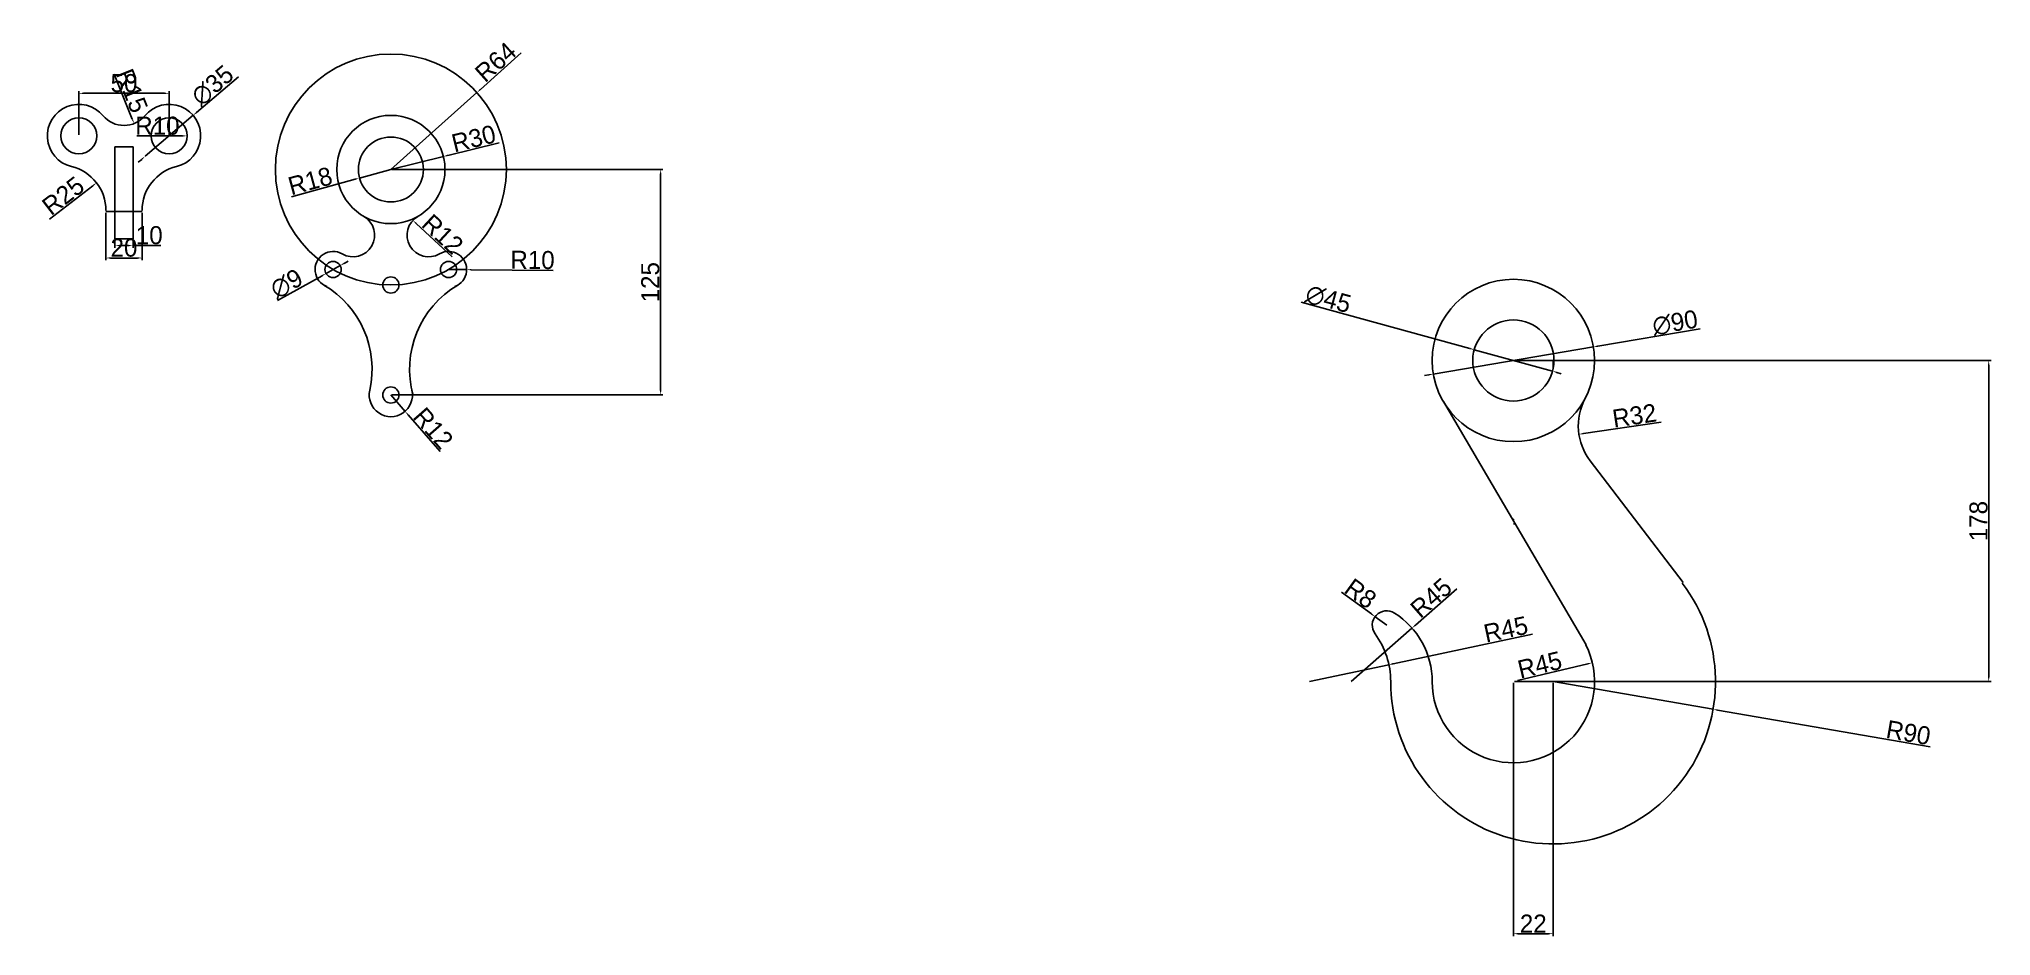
# Model space of a CAD drawing. Header units: millimetres. Extents: x 185 to 1267, y -222 to 275.
import ezdxf

# ---------------------------------------------------------------- set-up
doc = ezdxf.new("R2010")
doc.units = ezdxf.units.MM
doc.dimstyles.new('ISO-25', dxfattribs={"dimtxt": 10, "dimasz": 2.5, "dimexe": 1.2495, "dimexo": 0.625, "dimgap": 0.629, "dimtad": 1, "dimtxsty": 'Standard', "dimcen": 2.5, "dimadec": 0, "dimazin": 0, "dimtfac": 1, "dimtmove": 0, "dimatfit": 3, "dimfxl": 1, "dimarcsym": 0})

# ---------------------------------------------------------------- blocks, each defined once
blk = doc.blocks.new('*D1')
at = {"color": 0, "lineweight": -2, "transparency": 16777216}
for p, q in [((222.2, 178.8), (222.2, 152.5)), ((242.2, 178.8), (242.2, 152.5)), ((224.7, 153.7), (239.7, 153.7))]:
    blk.add_line(p, q, dxfattribs=at)
at = {"color": 0, "transparency": 16777216}
for points in [[(224.7, 154.2), (224.7, 153.3), (222.2, 153.7)], [(239.7, 154.2), (239.7, 153.3), (242.2, 153.7)]]:
    blk.add_solid(points, dxfattribs=at)
at = {"layer": 'Defpoints', "color": 0, "transparency": 16777216}
for p in [(222.2, 179.4), (242.2, 179.4), (242.2, 153.7)]:
    blk.add_point(p, dxfattribs=at)
at = {"color": 0, "transparency": 16777216, "insert": (232.2, 159.4), "char_height": 10, "attachment_point": 5}
blk.add_mtext('20', dxfattribs=at)
blk = doc.blocks.new('*D2')
at = {"color": 0, "lineweight": -2, "transparency": 16777216}
for p, q in [((227.2, 163.8), (227.2, 159.4)), ((237.2, 163.8), (237.2, 159.4)), ((229.7, 160.6), (234.7, 160.6)), ((237.2, 160.6), (252.6, 160.6))]:
    blk.add_line(p, q, dxfattribs=at)
at = {"color": 0, "transparency": 16777216}
for points in [[(229.7, 161), (229.7, 160.2), (227.2, 160.6)], [(234.7, 161), (234.7, 160.2), (237.2, 160.6)]]:
    blk.add_solid(points, dxfattribs=at)
at = {"layer": 'Defpoints', "color": 0, "transparency": 16777216}
for p in [(227.2, 164.4), (237.2, 164.4), (237.2, 160.6)]:
    blk.add_point(p, dxfattribs=at)
at = {"color": 0, "transparency": 16777216, "insert": (246.2, 166.3), "char_height": 10, "attachment_point": 5}
blk.add_mtext('10', dxfattribs=at)
blk = doc.blocks.new('*D3')
at = {"color": 0, "lineweight": -2, "transparency": 16777216}
for p, q in [((207.2, 222), (207.2, 246.2)), ((209.7, 245), (254.7, 245)), ((257.2, 222), (257.2, 246.2))]:
    blk.add_line(p, q, dxfattribs=at)
at = {"color": 0, "transparency": 16777216}
for points in [[(209.7, 245.4), (209.7, 244.6), (207.2, 245)], [(254.7, 245.4), (254.7, 244.6), (257.2, 245)]]:
    blk.add_solid(points, dxfattribs=at)
at = {"layer": 'Defpoints', "color": 0, "transparency": 16777216}
for p in [(257.2, 245), (207.2, 221.4), (257.2, 221.4)]:
    blk.add_point(p, dxfattribs=at)
at = {"color": 0, "transparency": 16777216, "insert": (232.2, 250.6), "char_height": 10, "attachment_point": 5}
blk.add_mtext('50', dxfattribs=at)
blk = doc.blocks.new('*D4')
at = {"color": 0, "lineweight": -2, "transparency": 16777216}
blk.add_line((226.8, 255.7), (236.8, 230.6), dxfattribs=at)
at = {"color": 0, "transparency": 16777216}
blk.add_solid([(237.2, 230.7), (236.5, 230.4), (237.8, 228.2)], dxfattribs=at)
at = {"layer": 'Defpoints', "color": 0, "transparency": 16777216}
for p in [(232.2, 242.2), (237.8, 228.2)]:
    blk.add_point(p, dxfattribs=at)
at = {"color": 0, "transparency": 16777216, "insert": (236.6, 246.4), "char_height": 10, "attachment_point": 5, "rotation": 291.7531}
blk.add_mtext('R15', dxfattribs=at)
blk = doc.blocks.new('*D5')
at = {"color": 0, "lineweight": -2, "transparency": 16777216}
blk.add_line((239.3, 221.4), (264.7, 221.4), dxfattribs=at)
at = {"color": 0, "transparency": 16777216}
blk.add_solid([(264.7, 221.8), (264.7, 221), (267.2, 221.4)], dxfattribs=at)
at = {"layer": 'Defpoints', "color": 0, "transparency": 16777216}
for p in [(257.2, 221.4), (267.2, 221.4)]:
    blk.add_point(p, dxfattribs=at)
at = {"color": 0, "transparency": 16777216, "insert": (250.7, 227), "char_height": 10, "attachment_point": 5}
blk.add_mtext('R10', dxfattribs=at)
blk = doc.blocks.new('*D6')
at = {"color": 0, "lineweight": -2, "transparency": 16777216}
for p, q in [((295.6, 254.1), (272.4, 234.4)), ((243.9, 210.1), (270.5, 232.8)), ((242, 208.4), (240.1, 206.8))]:
    blk.add_line(p, q, dxfattribs=at)
at = {"color": 0, "transparency": 16777216}
for points in [[(272.2, 234.7), (272.7, 234.1), (270.5, 232.8)], [(241.7, 208.7), (242.3, 208.1), (243.9, 210.1)]]:
    blk.add_solid(points, dxfattribs=at)
at = {"layer": 'Defpoints', "color": 0, "transparency": 16777216}
for p in [(270.5, 232.8), (243.9, 210.1)]:
    blk.add_point(p, dxfattribs=at)
at = {"color": 0, "transparency": 16777216, "insert": (281.3, 249.3), "char_height": 10, "attachment_point": 5, "rotation": 40.451}
blk.add_mtext('∅35', dxfattribs=at)
blk = doc.blocks.new('*D7')
at = {"color": 0, "lineweight": -2, "transparency": 16777216}
blk.add_line((190.9, 175.3), (215, 193.8), dxfattribs=at)
at = {"color": 0, "transparency": 16777216}
blk.add_solid([(214.8, 194.2), (215.3, 193.5), (217, 195.4)], dxfattribs=at)
at = {"layer": 'Defpoints', "color": 0, "transparency": 16777216}
for p in [(217, 195.4), (197.2, 180.1)]:
    blk.add_point(p, dxfattribs=at)
at = {"color": 0, "transparency": 16777216, "insert": (198.5, 188.2), "char_height": 10, "attachment_point": 5, "rotation": 37.6513}
blk.add_mtext('R25', dxfattribs=at)
blk = doc.blocks.new('*D8')
at = {"color": 0, "lineweight": -2, "transparency": 16777216}
for p, q in [((452.3, 267.4), (429.7, 247.1)), ((380.1, 202.8), (427.8, 245.4))]:
    blk.add_line(p, q, dxfattribs=at)
at = {"color": 0, "transparency": 16777216}
blk.add_solid([(429.4, 247.4), (429.9, 246.8), (427.8, 245.4)], dxfattribs=at)
at = {"layer": 'Defpoints', "color": 0, "transparency": 16777216}
for p in [(427.8, 245.4), (380.1, 202.8)]:
    blk.add_point(p, dxfattribs=at)
at = {"color": 0, "transparency": 16777216, "insert": (438.2, 262.3), "char_height": 10, "attachment_point": 5, "rotation": 41.7986}
blk.add_mtext('R64', dxfattribs=at)
blk = doc.blocks.new('*D9')
at = {"color": 0, "lineweight": -2, "transparency": 16777216}
for p, q in [((440.1, 217.6), (411.6, 210.6)), ((380.1, 202.8), (409.2, 210))]:
    blk.add_line(p, q, dxfattribs=at)
at = {"color": 0, "transparency": 16777216}
blk.add_solid([(411.5, 211), (411.7, 210.2), (409.2, 210)], dxfattribs=at)
at = {"layer": 'Defpoints', "color": 0, "transparency": 16777216}
for p in [(409.2, 210), (380.1, 202.8)]:
    blk.add_point(p, dxfattribs=at)
at = {"color": 0, "transparency": 16777216, "insert": (426, 219.9), "char_height": 10, "attachment_point": 5, "rotation": 13.8745}
blk.add_mtext('R30', dxfattribs=at)
blk = doc.blocks.new('*D10')
at = {"color": 0, "lineweight": -2, "transparency": 16777216}
for p, q in [((325, 187.7), (360.3, 197.4)), ((380.1, 202.8), (362.7, 198))]:
    blk.add_line(p, q, dxfattribs=at)
at = {"color": 0, "transparency": 16777216}
blk.add_solid([(360.2, 197.8), (360.4, 197), (362.7, 198)], dxfattribs=at)
at = {"layer": 'Defpoints', "color": 0, "transparency": 16777216}
for p in [(362.7, 198), (380.1, 202.8)]:
    blk.add_point(p, dxfattribs=at)
at = {"color": 0, "transparency": 16777216, "insert": (335.4, 196.4), "char_height": 10, "attachment_point": 5, "rotation": 15.2693}
blk.add_mtext('R18', dxfattribs=at)
blk = doc.blocks.new('*D11')
at = {"color": 0, "lineweight": -2, "transparency": 16777216}
blk.add_line((414, 154.4), (394.1, 172.9), dxfattribs=at)
at = {"color": 0, "transparency": 16777216}
blk.add_solid([(394.4, 173.2), (393.8, 172.6), (392.3, 174.6)], dxfattribs=at)
at = {"layer": 'Defpoints', "color": 0, "transparency": 16777216}
for p in [(392.3, 174.6), (401.1, 166.4)]:
    blk.add_point(p, dxfattribs=at)
at = {"color": 0, "transparency": 16777216, "insert": (408.8, 166.9), "char_height": 10, "attachment_point": 5, "rotation": 317.1429}
blk.add_mtext('R12', dxfattribs=at)
blk = doc.blocks.new('*D12')
at = {"color": 0, "lineweight": -2, "transparency": 16777216}
for p, q in [((412.1, 147.3), (422.1, 147.3)), ((470, 146.8), (424.6, 147.2))]:
    blk.add_line(p, q, dxfattribs=at)
at = {"color": 0, "transparency": 16777216}
blk.add_solid([(424.6, 147.6), (424.6, 146.8), (422.1, 147.3)], dxfattribs=at)
at = {"layer": 'Defpoints', "color": 0, "transparency": 16777216}
for p in [(412.1, 147.3), (422.1, 147.3)]:
    blk.add_point(p, dxfattribs=at)
at = {"color": 0, "transparency": 16777216, "insert": (458.6, 152.6), "char_height": 10, "attachment_point": 5, "rotation": 359.4984}
blk.add_mtext('R10', dxfattribs=at)
blk = doc.blocks.new('*D13')
at = {"color": 0, "lineweight": -2, "transparency": 16777216}
for p, q in [((380.1, 77.8), (388, 68.7)), ((407.4, 46.4), (389.6, 66.8))]:
    blk.add_line(p, q, dxfattribs=at)
at = {"color": 0, "transparency": 16777216}
blk.add_solid([(389.9, 67.1), (389.3, 66.6), (388, 68.7)], dxfattribs=at)
at = {"layer": 'Defpoints', "color": 0, "transparency": 16777216}
for p in [(380.1, 77.8), (388, 68.7)]:
    blk.add_point(p, dxfattribs=at)
at = {"color": 0, "transparency": 16777216, "insert": (403.6, 59.4), "char_height": 10, "attachment_point": 5, "rotation": 311.1269}
blk.add_mtext('R12', dxfattribs=at)
blk = doc.blocks.new('*D14')
at = {"color": 0, "lineweight": -2, "transparency": 16777216}
for p, q in [((354.2, 150.7), (356.4, 152)), ((317.2, 130.2), (342, 143.9)), ((352, 149.5), (344.2, 145.2))]:
    blk.add_line(p, q, dxfattribs=at)
at = {"color": 0, "transparency": 16777216}
for points in [[(341.8, 144.3), (342.2, 143.6), (344.2, 145.2)], [(354, 151.1), (354.4, 150.4), (352, 149.5)]]:
    blk.add_solid(points, dxfattribs=at)
at = {"layer": 'Defpoints', "color": 0, "transparency": 16777216}
for p in [(344.2, 145.2), (352, 149.5)]:
    blk.add_point(p, dxfattribs=at)
at = {"color": 0, "transparency": 16777216, "insert": (322.3, 139.4), "char_height": 10, "attachment_point": 5, "rotation": 29.0847}
blk.add_mtext('∅9', dxfattribs=at)
blk = doc.blocks.new('*D15')
at = {"color": 0, "lineweight": -2, "transparency": 16777216}
for p, q in [((380.7, 202.8), (530.8, 202.8)), ((529.6, 200.3), (529.6, 80.3)), ((380.7, 77.8), (530.8, 77.8))]:
    blk.add_line(p, q, dxfattribs=at)
at = {"color": 0, "transparency": 16777216}
for points in [[(529.2, 200.3), (530, 200.3), (529.6, 202.8)], [(529.2, 80.3), (530, 80.3), (529.6, 77.8)]]:
    blk.add_solid(points, dxfattribs=at)
at = {"layer": 'Defpoints', "color": 0, "transparency": 16777216}
for p in [(380.1, 202.8), (380.1, 77.8), (529.6, 77.8)]:
    blk.add_point(p, dxfattribs=at)
at = {"color": 0, "transparency": 16777216, "insert": (523.9, 140.3), "char_height": 10, "attachment_point": 5, "rotation": 90}
blk.add_mtext('125', dxfattribs=at)
blk = doc.blocks.new('*D16')
at = {"color": 0, "lineweight": -2, "transparency": 16777216}
blk.add_line((1004.5, -80.5), (1043.5, -71.2), dxfattribs=at)
at = {"color": 0, "transparency": 16777216}
blk.add_solid([(1043.4, -70.8), (1043.6, -71.6), (1045.9, -70.6)], dxfattribs=at)
at = {"layer": 'Defpoints', "color": 0, "transparency": 16777216}
for p in [(1045.9, -70.6), (1002.2, -81.1)]:
    blk.add_point(p, dxfattribs=at)
at = {"color": 0, "transparency": 16777216, "insert": (1016.8, -71.8), "char_height": 10, "attachment_point": 5, "rotation": 13.4921}
blk.add_mtext('R45', dxfattribs=at)
blk = doc.blocks.new('*D17')
at = {"color": 0, "lineweight": -2, "transparency": 16777216}
for p, q in [((1024.2, -81.1), (1112.9, -96.4)), ((1233.1, -117.2), (1115.3, -96.9))]:
    blk.add_line(p, q, dxfattribs=at)
at = {"color": 0, "transparency": 16777216}
blk.add_solid([(1115.4, -96.4), (1115.3, -97.3), (1112.9, -96.4)], dxfattribs=at)
at = {"layer": 'Defpoints', "color": 0, "transparency": 16777216}
for p in [(1024.2, -81.1), (1112.9, -96.4)]:
    blk.add_point(p, dxfattribs=at)
at = {"color": 0, "transparency": 16777216, "insert": (1221.1, -109.4), "char_height": 10, "attachment_point": 5, "rotation": 350.181}
blk.add_mtext('R90', dxfattribs=at)
blk = doc.blocks.new('*D18')
at = {"color": 0, "lineweight": -2, "transparency": 16777216}
for p, q in [((1002.2, -81.7), (1002.2, -222.1)), ((1024.2, -81.7), (1024.2, -222.1)), ((1004.7, -220.8), (1021.7, -220.8))]:
    blk.add_line(p, q, dxfattribs=at)
at = {"color": 0, "transparency": 16777216}
for points in [[(1004.7, -220.4), (1004.7, -221.2), (1002.2, -220.8)], [(1021.7, -220.4), (1021.7, -221.2), (1024.2, -220.8)]]:
    blk.add_solid(points, dxfattribs=at)
at = {"layer": 'Defpoints', "color": 0, "transparency": 16777216}
for p in [(1002.2, -81.1), (1024.2, -81.1), (1024.2, -220.8)]:
    blk.add_point(p, dxfattribs=at)
at = {"color": 0, "transparency": 16777216, "insert": (1013.2, -215.2), "char_height": 10, "attachment_point": 5}
blk.add_mtext('22', dxfattribs=at)
blk = doc.blocks.new('*D19')
at = {"color": 0, "lineweight": -2, "transparency": 16777216}
for p, q in [((1105.7, 114.5), (1049, 104.9)), ((957.8, 89.4), (1046.6, 104.4)), ((955.4, 89), (952.9, 88.6))]:
    blk.add_line(p, q, dxfattribs=at)
at = {"color": 0, "transparency": 16777216}
for points in [[(1048.9, 105.3), (1049.1, 104.4), (1046.6, 104.4)], [(955.3, 89.4), (955.4, 88.6), (957.8, 89.4)]]:
    blk.add_solid(points, dxfattribs=at)
at = {"layer": 'Defpoints', "color": 0, "transparency": 16777216}
for p in [(1046.6, 104.4), (957.8, 89.4)]:
    blk.add_point(p, dxfattribs=at)
at = {"color": 0, "transparency": 16777216, "insert": (1091.8, 117.8), "char_height": 10, "attachment_point": 5, "rotation": 9.6239}
blk.add_mtext('∅90', dxfattribs=at)
blk = doc.blocks.new('*D20')
at = {"color": 0, "lineweight": -2, "transparency": 16777216}
for p, q in [((884.6, 129.2), (978.1, 103.5)), ((1023.9, 91), (980.5, 102.9)), ((1026.3, 90.3), (1028.7, 89.6))]:
    blk.add_line(p, q, dxfattribs=at)
at = {"color": 0, "transparency": 16777216}
for points in [[(978.2, 103.9), (978, 103.1), (980.5, 102.9)], [(1026.4, 90.7), (1026.2, 89.9), (1023.9, 91)]]:
    blk.add_solid(points, dxfattribs=at)
at = {"layer": 'Defpoints', "color": 0, "transparency": 16777216}
for p in [(980.5, 102.9), (1023.9, 91)]:
    blk.add_point(p, dxfattribs=at)
at = {"color": 0, "transparency": 16777216, "insert": (899.6, 130.9), "char_height": 10, "attachment_point": 5, "rotation": 344.6547}
blk.add_mtext('∅45', dxfattribs=at)
blk = doc.blocks.new('*D21')
at = {"color": 0, "lineweight": -2, "transparency": 16777216}
blk.add_line((1084, 62.8), (1041, 56.4), dxfattribs=at)
at = {"color": 0, "transparency": 16777216}
blk.add_solid([(1040.9, 56.8), (1041.1, 55.9), (1038.5, 56)], dxfattribs=at)
at = {"layer": 'Defpoints', "color": 0, "transparency": 16777216}
for p in [(1038.5, 56), (1070.2, 60.8)]:
    blk.add_point(p, dxfattribs=at)
at = {"color": 0, "transparency": 16777216, "insert": (1069.3, 66.3), "char_height": 10, "attachment_point": 5, "rotation": 8.5714}
blk.add_mtext('R32', dxfattribs=at)
blk = doc.blocks.new('*D22')
at = {"color": 0, "lineweight": -2, "transparency": 16777216}
for p, q in [((906.9, -31.5), (923.5, -43.6)), ((932, -49.8), (925.5, -45.1))]:
    blk.add_line(p, q, dxfattribs=at)
at = {"color": 0, "transparency": 16777216}
blk.add_solid([(923.8, -43.3), (923.3, -44), (925.5, -45.1)], dxfattribs=at)
at = {"layer": 'Defpoints', "color": 0, "transparency": 16777216}
for p in [(925.5, -45.1), (932, -49.8)]:
    blk.add_point(p, dxfattribs=at)
at = {"color": 0, "transparency": 16777216, "insert": (917.5, -32.3), "char_height": 10, "attachment_point": 5, "rotation": 323.8684}
blk.add_mtext('R8', dxfattribs=at)
blk = doc.blocks.new('*D23')
at = {"color": 0, "lineweight": -2, "transparency": 16777216}
for p, q in [((970.8, -29.7), (947.9, -49.8)), ((912.2, -81.1), (946, -51.4))]:
    blk.add_line(p, q, dxfattribs=at)
at = {"color": 0, "transparency": 16777216}
blk.add_solid([(947.6, -49.5), (948.2, -50.1), (946, -51.4)], dxfattribs=at)
at = {"layer": 'Defpoints', "color": 0, "transparency": 16777216}
for p in [(946, -51.4), (912.2, -81.1)]:
    blk.add_point(p, dxfattribs=at)
at = {"color": 0, "transparency": 16777216, "insert": (956.6, -34.7), "char_height": 10, "attachment_point": 5, "rotation": 41.2029}
blk.add_mtext('R45', dxfattribs=at)
blk = doc.blocks.new('*D24')
at = {"color": 0, "lineweight": -2, "transparency": 16777216}
for p, q in [((1012.8, -54.7), (935.6, -71.2)), ((889.2, -81.1), (933.2, -71.7))]:
    blk.add_line(p, q, dxfattribs=at)
at = {"color": 0, "transparency": 16777216}
blk.add_solid([(935.5, -70.7), (935.7, -71.6), (933.2, -71.7)], dxfattribs=at)
at = {"layer": 'Defpoints', "color": 0, "transparency": 16777216}
for p in [(933.2, -71.7), (889.2, -81.1)]:
    blk.add_point(p, dxfattribs=at)
at = {"color": 0, "transparency": 16777216, "insert": (998, -52.1), "char_height": 10, "attachment_point": 5, "rotation": 12.0625}
blk.add_mtext('R45', dxfattribs=at)
blk = doc.blocks.new('*D25')
at = {"color": 0, "lineweight": -2, "transparency": 16777216}
for p, q in [((1002.8, 96.9), (1266.9, 96.9)), ((1265.6, 94.4), (1265.6, -78.6)), ((1002.8, -81.1), (1266.9, -81.1))]:
    blk.add_line(p, q, dxfattribs=at)
at = {"color": 0, "transparency": 16777216}
for points in [[(1265.2, 94.4), (1266, 94.4), (1265.6, 96.9)], [(1265.2, -78.6), (1266, -78.6), (1265.6, -81.1)]]:
    blk.add_solid(points, dxfattribs=at)
at = {"layer": 'Defpoints', "color": 0, "transparency": 16777216}
for p in [(1002.2, 96.9), (1002.2, -81.1), (1265.6, -81.1)]:
    blk.add_point(p, dxfattribs=at)
at = {"color": 0, "transparency": 16777216, "insert": (1260, 7.9), "char_height": 10, "attachment_point": 5, "rotation": 90}
blk.add_mtext('178', dxfattribs=at)

msp = doc.modelspace()

# ---------------------------------------------------------------- linework, layer by layer
for p, q in [((227.206, 179.408), (227.206, 215.409)), ((227.206, 215.409), (237.206, 215.409)), ((237.206, 215.409), (237.206, 179.408)), ((222.206, 179.408), (242.206, 179.408)), ((227.206, 179.408), (227.206, 164.408)), ((227.206, 179.408), (232.206, 179.408)), ((237.206, 179.408), (237.206, 164.408)), ((227.206, 164.408), (237.206, 164.408)), ((1024.186, 92.202), (1024.186, 96.919)), ((392.089, 77.768), (392.454, 77.768)), ((963.375, 74.143), (1042.47, -60.634)), ((964.622, 72.141), (964.534, 72.083)), ((1044.753, 41.304), (1096.366, -26.131)), ((1002.186, 8.919), (1002.186, 8.01)), ((1042.313, -60.714), (1042.47, -60.634))]:
    msp.add_line(p, q)
for centre, radius in [((380.089, 202.768), 64), ((207.206, 221.408), 10), ((257.206, 221.408), 10), ((380.089, 202.768), 30), ((380.089, 202.768), 18), ((348.089, 147.342), 4.5), ((412.089, 147.342), 4.5), ((380.089, 138.768), 4.5), ((1002.186, 96.919), 45), ((1002.186, 96.919), 22.5), ((380.089, 77.768), 4.5)]:
    msp.add_circle(centre, radius)
for centre, radius, start, end in [((207.206, 221.408), 17.5, 39.715137, 256.391039), ((257.206, 221.408), 17.5, 283.608961, 140.284863), ((232.206, 242.174), 15, 219.715137, 320.284863), ((197.206, 180.101), 25, 0, 76.391039), ((267.206, 180.101), 25, 103.608961, 180), ((359.089, 166.395), 12, 240.000004, 59.999998), ((401.089, 166.395), 12, 120.000002, 299.999996), ((348.089, 147.342), 10, 60.000004, 250.177419), ((412.089, 147.342), 10, 289.822581, 119.999996), ((315.677, 92.157), 54, 347.407599, 59.572745), ((444.502, 92.157), 54, 120.427255, 195.453803), ((380.089, 77.768), 12, 167.407599, 12.592401), ((1070.164, 60.753), 32, 151.985807, 217.429681), ((1002.186, -81.081), 90, 90, 90.339173), ((1024.186, -81.081), 90, 103.536886, 104.149005), ((1024.186, -81.081), 90, 180, 37.281164), ((931.99, -49.827), 8, 57.638953, 216.135059), ((912.186, -81.081), 45, 0, 57.638953), ((889.186, -81.081), 45, 0, 36.135059), ((1002.186, -81.081), 45, 180, 26.910649)]:
    msp.add_arc(centre, radius, start, end)

# ---------------------------------------------------------------- dimensions: what is measured, and where the dimension line sits
for center, mpoint, picture, middle in [((380.089, 202.768), (427.801, 245.425), '*D8', (441.937, 258.063)), ((380.089, 77.768), (387.982, 68.729), '*D13', (403.598, 59.403)), ((912.186, -81.081), (946.043, -51.438), '*D23', (956.602, -34.712))]:
    dim = msp.add_radius_dim(center=center, mpoint=mpoint, dimstyle='ISO-25')
    dim.commit()
    dim.dimension.update_dxf_attribs({"geometry": picture, "text_midpoint": middle})
for center, mpoint, picture, middle in [((232.206, 242.174), (237.765, 228.243), '*D4', (231.355, 244.307)), ((257.206, 221.408), (267.206, 221.408), '*D5', (250.743, 221.408)), ((380.089, 202.768), (409.214, 209.962), '*D9', (427.352, 214.442)), ((380.089, 202.768), (362.725, 198.027), '*D10', (336.842, 190.961)), ((197.206, 180.101), (216.999, 195.372), '*D7', (201.986, 183.789)), ((401.089, 166.395), (392.293, 174.557), '*D11', (404.971, 162.793)), ((412.089, 147.342), (422.089, 147.255), '*D12', (458.501, 146.936)), ((1070.164, 60.753), (1038.521, 55.984), '*D21', (1070.164, 60.753)), ((931.99, -49.827), (925.529, -45.11), '*D22', (914.166, -36.814)), ((889.186, -81.081), (933.192, -71.676), '*D24', (999.192, -57.573)), ((1002.186, -81.081), (1045.944, -70.582), '*D16', (1018.066, -77.27)), ((1024.186, -81.081), (1112.867, -96.429), '*D17', (1220.119, -114.991))]:
    dim = msp.add_radius_dim(center=center, mpoint=mpoint, dimstyle='ISO-25')
    dim.commit()
    dim.dimension.update_dxf_attribs({"geometry": picture, "text_midpoint": middle, "dimtype": 164})
dim = msp.add_diameter_dim_2p(p1=(243.889, 210.054), p2=(270.522, 232.762), dimstyle='ISO-25')
dim.commit()
dim.dimension.update_dxf_attribs({"geometry": '*D6', "text_midpoint": (281.3, 249.348)})
for base, p1, p2, picture, middle in [((257.206, 244.979), (207.206, 221.408), (257.206, 221.408), '*D3', (232.206, 250.608)), ((242.206, 153.746), (222.206, 179.408), (242.206, 179.408), '*D1', (232.206, 159.375)), ((237.206, 160.623), (227.206, 164.408), (237.206, 164.408), '*D2', (246.168, 166.252)), ((1024.186, -220.811), (1002.186, -81.081), (1024.186, -81.081), '*D18', (1013.186, -215.182))]:
    dim = msp.add_linear_dim(base=base, p1=p1, p2=p2, dimstyle='ISO-25')
    dim.commit()
    dim.dimension.update_dxf_attribs({"geometry": picture, "text_midpoint": middle})
for base, p1, p2, picture, middle in [((529.572, 77.768), (380.089, 202.768), (380.089, 77.768), '*D15', (523.943, 140.268)), ((1265.607, -81.081), (1002.186, 96.919), (1002.186, -81.081), '*D25', (1259.978, 7.919))]:
    dim = msp.add_linear_dim(base=base, p1=p1, p2=p2, angle=90, dimstyle='ISO-25')
    dim.commit()
    dim.dimension.update_dxf_attribs({"geometry": picture, "text_midpoint": middle})
for p1, p2, picture, middle in [((352.022, 149.53), (344.157, 145.155), '*D14', (325.028, 134.514)), ((1023.884, 90.965), (980.488, 102.874), '*D20', (898.105, 125.481)), ((957.819, 89.396), (1046.553, 104.443), '*D19', (1092.72, 112.271))]:
    dim = msp.add_diameter_dim_2p(p1=p1, p2=p2, dimstyle='ISO-25')
    dim.commit()
    dim.dimension.update_dxf_attribs({"geometry": picture, "text_midpoint": middle, "dimtype": 163})

doc.saveas('drawing.dxf')
